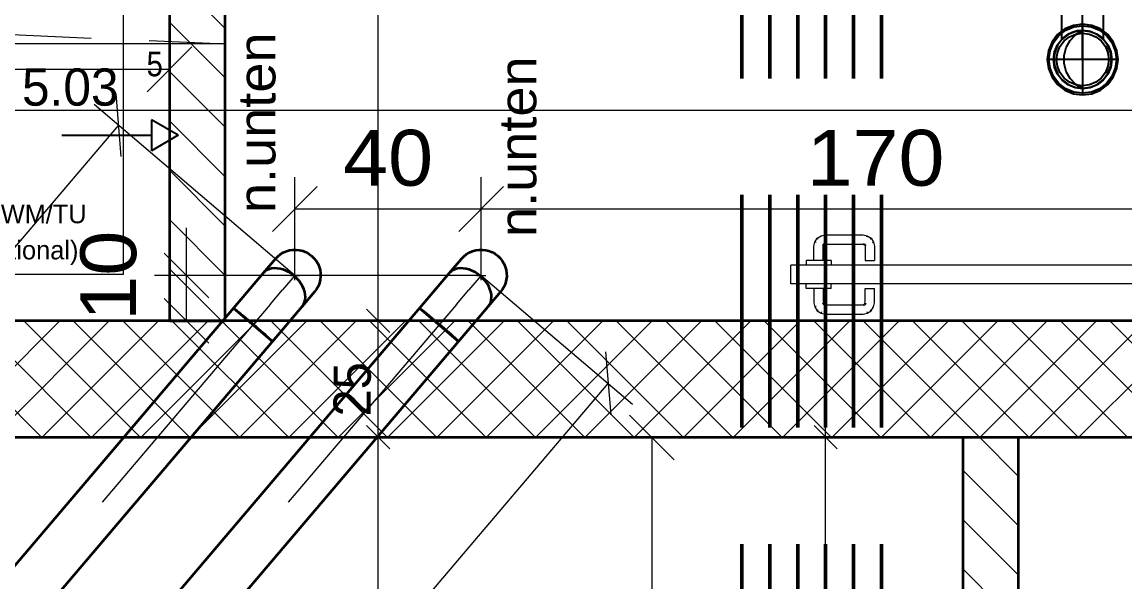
# Model space of a CAD drawing. Header units: millimetres. Extents: x -3497 to 2618, y -1809 to 2456.
# Drawn here: x -2155.3 to -1918.3, y 1099.9 to 1220.2 of the extents above; entities that cross this region are included whole.
import ezdxf
from ezdxf.enums import TextEntityAlignment as Align

# ---------------------------------------------------------------- set-up
doc = ezdxf.new("R2010")
doc.units = ezdxf.units.MM
doc.header["$LTSCALE"] = 100
doc.header["$PDMODE"] = 2
doc.header["$PDSIZE"] = 1
for name, pattern in [('DASHDOT', [1, 0.5, -0.25, 0, -0.25]), ('DASHED', [0.75, 0.5, -0.25]), ('HIDDEN', [0.375, 0.25, -0.125]), ('HIDDENX2', [0.75, 0.5, -0.25])]:
    doc.linetypes.add(name, pattern=pattern)
for name, color, linetype, true_color in [('00_Anm.FP', 7, 'Continuous', 0x00c0ff), ('10-0.05 Solid', 1, 'Continuous', 0xff0000), ('10-0.10 Punktlinie', 9, 'Continuous', 0x808080), ('10-0.18 Strichlinie', 7, 'Continuous', 0x00c0ff), ('20-(100) Aussenwände', 7, 'Continuous', 0xc0c0c0), ('20-Beton', 9, 'Continuous', 0x808080), ('30-Text 6', 3, 'Continuous', 0x00ff00), ('50-Sanitärapparate', 6, 'Continuous', 0xff00ff), ('50-Türen&Fenster', 9, 'Continuous', 0x808080), ('Bemaßung', 3, 'Continuous', 0x00ff00)]:
    doc.layers.add(name, color=color, linetype=linetype, true_color=true_color)
doc.layers.add('10-0.05 Strichpunkt', color=7, linetype='Continuous')
doc.layers.add('10-0.25 Solid', color=7, linetype='Continuous')
doc.styles.add('Arial', font='arial.ttf')
doc.dimstyles.new('ISO-25', dxfattribs={"dimtxt": 2.5, "dimasz": 2.5, "dimexe": 1.25, "dimexo": 0.625, "dimtad": 1, "dimtxsty": 'Standard', "dimcen": 2.5, "dimadec": 0, "dimazin": 0, "dimtfac": 1, "dimtmove": 0, "dimatfit": 3, "dimfxl": 0, "dimarcsym": 0})

# ---------------------------------------------------------------- blocks, each defined once
blk = doc.blocks.new('vER1Sym_055_nNn0138')
at = {"layer": '20-(100) Aussenwände', "color": 7, "linetype": 'DASHDOT', "lineweight": 18}
blk.add_point((-2096.66, 1165.75), dxfattribs=at)
blk = doc.blocks.new('vEBow_590_nNn0141')
at = {"layer": '20-(100) Aussenwände', "color": 7, "linetype": 'DASHDOT', "lineweight": 18}
blk.add_line((-2096.66, 1165.75), (-2099.31, 1162.63), dxfattribs=at)
at = {"layer": '20-(100) Aussenwände', "color": 22, "linetype": 'Continuous', "lineweight": 35, "true_color": 0xc03000}
blk.add_lwpolyline([(-2103.5, 1166.19), (-2100.85, 1169.31), (-2100.35, 1169.83), (-2099.78, 1170.27), (-2099.17, 1170.64), (-2098.51, 1170.93), (-2097.81, 1171.13), (-2097.1, 1171.23), (-2096.38, 1171.24), (-2095.67, 1171.16), (-2094.97, 1170.98), (-2094.3, 1170.72), (-2093.67, 1170.37), (-2093.1, 1169.94), (-2092.58, 1169.44), (-2092.13, 1168.87), (-2091.76, 1168.26), (-2091.48, 1167.6), (-2091.28, 1166.9), (-2091.18, 1166.19), (-2091.17, 1165.47), (-2091.25, 1164.76), (-2091.42, 1164.06), (-2091.69, 1163.39), (-2092.04, 1162.76), (-2092.47, 1162.19), (-2095.12, 1159.07), (-2094.83, 1159.49), (-2094.61, 1159.96), (-2094.47, 1160.47), (-2094.42, 1161.03), (-2094.45, 1161.61), (-2094.56, 1162.21), (-2094.76, 1162.81), (-2095.03, 1163.42), (-2095.38, 1164.01), (-2095.79, 1164.57), (-2096.26, 1165.1), (-2096.79, 1165.59), (-2097.36, 1166.03), (-2097.96, 1166.42), (-2098.58, 1166.73), (-2099.22, 1166.98), (-2099.86, 1167.15), (-2100.49, 1167.25), (-2101.1, 1167.26), (-2101.68, 1167.2), (-2102.22, 1167.06), (-2102.7, 1166.84), (-2103.13, 1166.55)], close=True, dxfattribs=at)
blk = doc.blocks.new('vEBow_591_nNn0142')
at = {"layer": '20-(100) Aussenwände', "color": 7, "linetype": 'DASHDOT', "lineweight": 18}
for q in [(-2099.31, 1162.63), (-2105.71, 1155.11)]:
    blk.add_line((-2101.96, 1159.52), q, dxfattribs=at)
at = {"layer": '20-(100) Aussenwände', "color": 22, "linetype": 'Continuous', "lineweight": 35, "true_color": 0xc03000}
blk.add_line((-2109.9, 1158.67), (-2101.52, 1151.55), dxfattribs=at)
blk.add_lwpolyline([(-2103.5, 1166.19), (-2109.9, 1158.67), (-2101.52, 1151.55), (-2095.12, 1159.07), (-2094.83, 1159.49), (-2094.61, 1159.96), (-2094.47, 1160.47), (-2094.42, 1161.03), (-2094.45, 1161.61), (-2094.56, 1162.21), (-2094.76, 1162.81), (-2095.03, 1163.42), (-2095.38, 1164.01), (-2095.79, 1164.57), (-2096.26, 1165.1), (-2096.79, 1165.59), (-2097.36, 1166.03), (-2097.96, 1166.42), (-2098.58, 1166.73), (-2099.22, 1166.98), (-2099.86, 1167.15), (-2100.49, 1167.25), (-2101.1, 1167.26), (-2101.68, 1167.2), (-2102.22, 1167.06), (-2102.7, 1166.84), (-2103.13, 1166.55)], close=True, dxfattribs=at)
blk.add_lwpolyline([(-2095.12, 1159.07), (-2094.83, 1159.49), (-2094.61, 1159.96), (-2094.47, 1160.47), (-2094.42, 1161.03), (-2094.45, 1161.61), (-2094.56, 1162.21), (-2094.76, 1162.81), (-2095.03, 1163.42), (-2095.38, 1164.01), (-2095.79, 1164.57), (-2096.26, 1165.1), (-2096.79, 1165.59), (-2097.36, 1166.03), (-2097.96, 1166.42), (-2098.58, 1166.73), (-2099.22, 1166.98), (-2099.86, 1167.15), (-2100.49, 1167.25), (-2101.1, 1167.26), (-2101.68, 1167.2), (-2102.22, 1167.06), (-2102.7, 1166.84), (-2103.13, 1166.55), (-2103.5, 1166.19)], dxfattribs=at)
blk = doc.blocks.new('vEPipe_229_nNn0143')
at = {"layer": '20-(100) Aussenwände', "color": 7, "linetype": 'DASHDOT', "lineweight": 18}
blk.add_line((-2105.71, 1155.11), (-2277.11, 953.52), dxfattribs=at)
at = {"layer": '20-(100) Aussenwände', "color": 22, "linetype": 'Continuous', "lineweight": 35, "true_color": 0xc03000}
blk.add_lwpolyline([(-2109.9, 1158.67), (-2281.3, 957.08), (-2281.25, 957.06), (-2281.14, 956.98), (-2280.95, 956.84), (-2280.7, 956.64), (-2280.39, 956.39), (-2280.02, 956.1), (-2279.6, 955.75), (-2279.14, 955.37), (-2278.64, 954.96), (-2278.12, 954.52), (-2277.58, 954.06), (-2277.04, 953.6), (-2276.49, 953.13), (-2275.95, 952.68), (-2275.44, 952.23), (-2274.95, 951.81), (-2274.5, 951.41), (-2274.09, 951.06), (-2273.74, 950.74), (-2273.44, 950.47), (-2273.21, 950.26), (-2273.04, 950.1), (-2272.94, 950), (-2272.92, 949.95), (-2101.52, 1151.55), (-2101.54, 1151.59), (-2101.64, 1151.69), (-2101.81, 1151.85), (-2102.04, 1152.06), (-2102.34, 1152.33), (-2102.69, 1152.65), (-2103.1, 1153.01), (-2103.55, 1153.4), (-2104.04, 1153.82), (-2104.55, 1154.27), (-2105.09, 1154.73), (-2105.63, 1155.19), (-2106.18, 1155.66), (-2106.72, 1156.11), (-2107.24, 1156.55), (-2107.74, 1156.96), (-2108.2, 1157.34), (-2108.62, 1157.69), (-2108.99, 1157.99), (-2109.3, 1158.24), (-2109.55, 1158.43), (-2109.73, 1158.57), (-2109.85, 1158.65)], close=True, dxfattribs=at)
blk.add_lwpolyline([(-2101.52, 1151.55), (-2101.54, 1151.59), (-2101.64, 1151.69), (-2101.81, 1151.85), (-2102.04, 1152.06), (-2102.34, 1152.33), (-2102.69, 1152.65), (-2103.1, 1153.01), (-2103.55, 1153.4), (-2104.04, 1153.82), (-2104.55, 1154.27), (-2105.09, 1154.73), (-2105.63, 1155.19), (-2106.18, 1155.66), (-2106.72, 1156.11), (-2107.24, 1156.55), (-2107.74, 1156.96), (-2108.2, 1157.34), (-2108.62, 1157.69), (-2108.99, 1157.99), (-2109.3, 1158.24), (-2109.55, 1158.43), (-2109.73, 1158.57), (-2109.85, 1158.65), (-2109.9, 1158.67)], dxfattribs=at)
blk = doc.blocks.new('vER1Sym_056_nNn0146')
at = {"layer": '20-(100) Aussenwände', "color": 7, "linetype": 'DASHDOT', "lineweight": 18}
blk.add_point((-2056.66, 1165.75), dxfattribs=at)
blk = doc.blocks.new('vEBow_600_nNn0149')
at = {"layer": '20-(100) Aussenwände', "color": 7, "linetype": 'DASHDOT', "lineweight": 18}
blk.add_line((-2056.66, 1165.75), (-2059.31, 1162.63), dxfattribs=at)
at = {"layer": '20-(100) Aussenwände', "color": 22, "linetype": 'Continuous', "lineweight": 35, "true_color": 0xc03000}
blk.add_lwpolyline([(-2063.5, 1166.19), (-2060.85, 1169.31), (-2060.35, 1169.83), (-2059.78, 1170.27), (-2059.17, 1170.64), (-2058.51, 1170.93), (-2057.81, 1171.13), (-2057.1, 1171.23), (-2056.38, 1171.24), (-2055.67, 1171.16), (-2054.97, 1170.98), (-2054.3, 1170.72), (-2053.67, 1170.37), (-2053.1, 1169.94), (-2052.58, 1169.44), (-2052.13, 1168.87), (-2051.76, 1168.26), (-2051.48, 1167.6), (-2051.28, 1166.9), (-2051.18, 1166.19), (-2051.17, 1165.47), (-2051.25, 1164.76), (-2051.42, 1164.06), (-2051.69, 1163.39), (-2052.04, 1162.76), (-2052.47, 1162.19), (-2055.12, 1159.07), (-2054.83, 1159.49), (-2054.61, 1159.96), (-2054.47, 1160.47), (-2054.42, 1161.03), (-2054.45, 1161.61), (-2054.56, 1162.21), (-2054.76, 1162.81), (-2055.03, 1163.42), (-2055.38, 1164.01), (-2055.79, 1164.57), (-2056.26, 1165.1), (-2056.79, 1165.59), (-2057.36, 1166.03), (-2057.96, 1166.42), (-2058.58, 1166.73), (-2059.22, 1166.98), (-2059.86, 1167.15), (-2060.49, 1167.25), (-2061.1, 1167.26), (-2061.68, 1167.2), (-2062.22, 1167.06), (-2062.7, 1166.84), (-2063.13, 1166.55)], close=True, dxfattribs=at)
blk = doc.blocks.new('vEBow_601_nNn0150')
at = {"layer": '20-(100) Aussenwände', "color": 7, "linetype": 'DASHDOT', "lineweight": 18}
for q in [(-2059.31, 1162.63), (-2065.71, 1155.11)]:
    blk.add_line((-2061.96, 1159.52), q, dxfattribs=at)
at = {"layer": '20-(100) Aussenwände', "color": 22, "linetype": 'Continuous', "lineweight": 35, "true_color": 0xc03000}
blk.add_line((-2069.9, 1158.67), (-2061.52, 1151.55), dxfattribs=at)
blk.add_lwpolyline([(-2063.5, 1166.19), (-2069.9, 1158.67), (-2061.52, 1151.55), (-2055.12, 1159.07), (-2054.83, 1159.49), (-2054.61, 1159.96), (-2054.47, 1160.47), (-2054.42, 1161.03), (-2054.45, 1161.61), (-2054.56, 1162.21), (-2054.76, 1162.81), (-2055.03, 1163.42), (-2055.38, 1164.01), (-2055.79, 1164.57), (-2056.26, 1165.1), (-2056.79, 1165.59), (-2057.36, 1166.03), (-2057.96, 1166.42), (-2058.58, 1166.73), (-2059.22, 1166.98), (-2059.86, 1167.15), (-2060.49, 1167.25), (-2061.1, 1167.26), (-2061.68, 1167.2), (-2062.22, 1167.06), (-2062.7, 1166.84), (-2063.13, 1166.55)], close=True, dxfattribs=at)
blk.add_lwpolyline([(-2055.12, 1159.07), (-2054.83, 1159.49), (-2054.61, 1159.96), (-2054.47, 1160.47), (-2054.42, 1161.03), (-2054.45, 1161.61), (-2054.56, 1162.21), (-2054.76, 1162.81), (-2055.03, 1163.42), (-2055.38, 1164.01), (-2055.79, 1164.57), (-2056.26, 1165.1), (-2056.79, 1165.59), (-2057.36, 1166.03), (-2057.96, 1166.42), (-2058.58, 1166.73), (-2059.22, 1166.98), (-2059.86, 1167.15), (-2060.49, 1167.25), (-2061.1, 1167.26), (-2061.68, 1167.2), (-2062.22, 1167.06), (-2062.7, 1166.84), (-2063.13, 1166.55), (-2063.5, 1166.19)], dxfattribs=at)
blk = doc.blocks.new('vEPipe_230_nNn0151')
at = {"layer": '20-(100) Aussenwände', "color": 7, "linetype": 'DASHDOT', "lineweight": 18}
blk.add_line((-2065.71, 1155.11), (-2237.11, 953.52), dxfattribs=at)
at = {"layer": '20-(100) Aussenwände', "color": 22, "linetype": 'Continuous', "lineweight": 35, "true_color": 0xc03000}
blk.add_lwpolyline([(-2069.9, 1158.67), (-2241.3, 957.08), (-2241.25, 957.06), (-2241.14, 956.98), (-2240.95, 956.84), (-2240.7, 956.64), (-2240.39, 956.39), (-2240.02, 956.1), (-2239.6, 955.75), (-2239.14, 955.37), (-2238.64, 954.96), (-2238.12, 954.52), (-2237.58, 954.06), (-2237.04, 953.6), (-2236.49, 953.13), (-2235.95, 952.68), (-2235.44, 952.23), (-2234.95, 951.81), (-2234.5, 951.41), (-2234.09, 951.06), (-2233.74, 950.74), (-2233.44, 950.47), (-2233.21, 950.26), (-2233.04, 950.1), (-2232.94, 950), (-2232.92, 949.95), (-2061.52, 1151.55), (-2061.54, 1151.59), (-2061.64, 1151.69), (-2061.81, 1151.85), (-2062.04, 1152.07), (-2062.34, 1152.33), (-2062.69, 1152.65), (-2063.1, 1153.01), (-2063.55, 1153.4), (-2064.04, 1153.82), (-2064.55, 1154.27), (-2065.09, 1154.73), (-2065.63, 1155.19), (-2066.18, 1155.66), (-2066.72, 1156.11), (-2067.24, 1156.55), (-2067.74, 1156.96), (-2068.2, 1157.34), (-2068.62, 1157.69), (-2068.99, 1157.99), (-2069.3, 1158.24), (-2069.55, 1158.43), (-2069.73, 1158.57), (-2069.85, 1158.65)], close=True, dxfattribs=at)
blk.add_lwpolyline([(-2061.52, 1151.55), (-2061.54, 1151.59), (-2061.64, 1151.69), (-2061.81, 1151.85), (-2062.04, 1152.07), (-2062.34, 1152.33), (-2062.69, 1152.65), (-2063.1, 1153.01), (-2063.55, 1153.4), (-2064.04, 1153.82), (-2064.55, 1154.27), (-2065.09, 1154.73), (-2065.63, 1155.19), (-2066.18, 1155.66), (-2066.72, 1156.11), (-2067.24, 1156.55), (-2067.74, 1156.96), (-2068.2, 1157.34), (-2068.62, 1157.69), (-2068.99, 1157.99), (-2069.3, 1158.24), (-2069.55, 1158.43), (-2069.73, 1158.57), (-2069.85, 1158.65), (-2069.9, 1158.67)], dxfattribs=at)
blk = doc.blocks.new('*D301')
at = {"layer": '10-0.05 Strichpunkt', "color": 6, "linetype": 'Continuous', "lineweight": 13, "true_color": 0xff00ff}
for p, q in [((-2211.5, 1161.79), (-2211.5, 1216.86)), ((-2123.65, 1193.82), (-2123.65, 1216.86)), ((-2216.3, 1205.2), (-2206.7, 1214.8)), ((-2118.85, 1214.8), (-2128.45, 1205.2)), ((-2123.65, 1210), (-2211.5, 1210))]:
    blk.add_line(p, q, dxfattribs=at)
at = {"layer": '10-0.05 Strichpunkt', "color": 6, "linetype": 'Continuous', "lineweight": 13, "true_color": 0xff00ff, "style": 'Arial', "width": 1.03866}
blk.add_text('88', height=12, dxfattribs=at).set_placement((-2177.25, 1215), (-2157.91, 1215), align=Align.FIT)
blk = doc.blocks.new('_Oblique')
at = {"color": 0, "linetype": 'ByBlock', "lineweight": -2}
blk.add_line((-0.5, -0.5), (0.5, 0.5), dxfattribs=at)
blk = doc.blocks.new('*D302')
at = {"layer": '10-0.05 Strichpunkt', "color": 6, "linetype": 'Continuous', "lineweight": 13, "true_color": 0xff00ff}
for p, q in [((-2135.17, 1204.79), (-2134.08, 1191.26)), ((-2096.66, 1165.75), (-2139.85, 1202.47)), ((-2134.62, 1198.03), (-2324.12, 975.16)), ((-2323.57, 968.39), (-2324.67, 981.92)), ((-2286.15, 942.88), (-2329.34, 979.6))]:
    blk.add_line(p, q, dxfattribs=at)
at = {"layer": '10-0.05 Strichpunkt', "color": 6, "linetype": 'Continuous', "lineweight": 13, "true_color": 0xff00ff, "style": 'Arial', "width": 1.060137}
blk.add_text('293', height=12, rotation=49.6275, dxfattribs=at).set_placement((-2242.77, 1078.55), (-2223.59, 1101.11), align=Align.FIT)
blk = doc.blocks.new('*D303')
at = {"layer": '10-0.05 Strichpunkt', "color": 6, "linetype": 'Continuous', "lineweight": 13, "true_color": 0xff00ff}
for p, q in [((-2056.66, 1165.75), (-2024.12, 1138.09)), ((-2029.9, 1149.29), (-2028.8, 1135.76)), ((-2218.84, 919.66), (-2029.35, 1142.53)), ((-2246.15, 942.88), (-2213.62, 915.21)), ((-2218.3, 912.89), (-2219.39, 926.42))]:
    blk.add_line(p, q, dxfattribs=at)
at = {"layer": '10-0.05 Strichpunkt', "color": 6, "linetype": 'Continuous', "lineweight": 13, "true_color": 0xff00ff, "style": 'Arial', "width": 1.060137}
blk.add_text('293', height=12, rotation=49.6275, dxfattribs=at).set_placement((-2137.5, 1023.05), (-2118.31, 1045.61), align=Align.FIT)
blk = doc.blocks.new('*D306')
at = {"layer": '10-0.05 Strichpunkt', "color": 6, "linetype": 'Continuous', "lineweight": 13, "true_color": 0xff00ff}
for p, q in [((-2056.66, 1165.75), (-2056.66, 1186.86)), ((-1887.15, 1165.94), (-1887.15, 1186.86)), ((-2061.46, 1175.2), (-2051.86, 1184.8)), ((-1882.35, 1184.8), (-1891.95, 1175.2)), ((-1887.15, 1180), (-2056.66, 1180))]:
    blk.add_line(p, q, dxfattribs=at)
at = {"layer": '10-0.05 Strichpunkt', "color": 6, "linetype": 'Continuous', "lineweight": 13, "true_color": 0xff00ff, "style": 'Arial', "width": 1.060137}
blk.add_text('170', height=12, dxfattribs=at).set_placement((-1986.71, 1185), (-1957.1, 1185), align=Align.FIT)
blk = doc.blocks.new('*D307')
at = {"layer": '10-0.05 Strichpunkt', "color": 6, "linetype": 'Continuous', "lineweight": 13, "true_color": 0xff00ff}
for p, q in [((-2096.66, 1165.75), (-2096.66, 1186.86)), ((-2056.66, 1165.75), (-2056.66, 1186.86)), ((-2101.46, 1175.2), (-2091.86, 1184.8)), ((-2051.86, 1184.8), (-2061.46, 1175.2)), ((-2056.66, 1180), (-2096.66, 1180))]:
    blk.add_line(p, q, dxfattribs=at)
at = {"layer": '10-0.05 Strichpunkt', "color": 6, "linetype": 'Continuous', "lineweight": 13, "true_color": 0xff00ff, "style": 'Arial', "width": 1.03866}
blk.add_text('40', height=12, dxfattribs=at).set_placement((-2086.33, 1185), (-2066.99, 1185), align=Align.FIT)
blk = doc.blocks.new('*D308')
at = {"layer": '10-0.05 Strichpunkt', "color": 6, "linetype": 'Continuous', "lineweight": 13, "true_color": 0xff00ff}
for p, q in [((-2120, 1165.75), (-2120, 1175.95)), ((-2115.2, 1160.95), (-2124.8, 1170.55)), ((-2056.66, 1165.75), (-2126.86, 1165.75)), ((-2120, 1155.95), (-2120, 1165.75)), ((-2120, 1165.75), (-2120, 1165.75)), ((-2124.8, 1160.75), (-2115.2, 1151.15)), ((-2132.4, 1155.95), (-2113.14, 1155.95)), ((-2120, 1155.95), (-2120, 1155.95))]:
    blk.add_line(p, q, dxfattribs=at)
at = {"layer": '10-0.05 Strichpunkt', "color": 6, "linetype": 'Continuous', "lineweight": 13, "true_color": 0xff00ff, "style": 'Arial', "width": 1.03866}
blk.add_text('10', height=12, rotation=90, dxfattribs=at).set_placement((-2130.79, 1156), (-2130.79, 1175.35), align=Align.FIT)
blk = doc.blocks.new('*D312')
at = {"layer": '10-0.05 Strichpunkt', "color": 6, "linetype": 'Continuous', "lineweight": 13, "true_color": 0xff00ff}
for p, q in [((-2024.8, 1135.75), (-2015.2, 1126.15)), ((-2014.09, 1130.95), (-2026.86, 1130.95)), ((-2020, 1130.95), (-2020, 983.04)), ((-2015.2, 978.24), (-2024.8, 987.84)), ((-1970.63, 983.04), (-2026.86, 983.04))]:
    blk.add_line(p, q, dxfattribs=at)
at = {"layer": '10-0.05 Strichpunkt', "color": 6, "linetype": 'Continuous', "lineweight": 13, "true_color": 0xff00ff, "style": 'Arial', "width": 1.060137}
blk.add_text('148', height=12, rotation=90, dxfattribs=at).set_placement((-2025, 1042.19), (-2025, 1071.8), align=Align.FIT)
blk = doc.blocks.new('*X476')
at = {"layer": '10-0.05 Solid', "color": 18, "linetype": 'Continuous', "lineweight": 13, "true_color": 0x000000}
for p, q in [((-2151.12, 1130.98), (-2176.12, 1155.98)), ((-2172.17, 1130.98), (-2147.17, 1155.98)), ((-2140.51, 1130.98), (-2165.51, 1155.98)), ((-2161.56, 1130.98), (-2136.56, 1155.98)), ((-2129.91, 1130.98), (-2154.91, 1155.98)), ((-2150.96, 1130.98), (-2125.96, 1155.98)), ((-2119.3, 1130.98), (-2144.3, 1155.98)), ((-2140.35, 1130.98), (-2115.35, 1155.98)), ((-2108.69, 1130.98), (-2133.69, 1155.98)), ((-2129.74, 1130.98), (-2104.74, 1155.98)), ((-2098.09, 1130.98), (-2123.09, 1155.98)), ((-2119.14, 1130.98), (-2094.14, 1155.98)), ((-2087.48, 1130.98), (-2112.48, 1155.98)), ((-2108.53, 1130.98), (-2083.53, 1155.98)), ((-2076.87, 1130.98), (-2101.87, 1155.98)), ((-2097.92, 1130.98), (-2072.92, 1155.98)), ((-2066.27, 1130.98), (-2091.27, 1155.98)), ((-2087.32, 1130.98), (-2062.32, 1155.98)), ((-2055.66, 1130.98), (-2080.66, 1155.98)), ((-2076.71, 1130.98), (-2051.71, 1155.98)), ((-2045.05, 1130.98), (-2070.05, 1155.98)), ((-2066.1, 1130.98), (-2041.1, 1155.98)), ((-2034.45, 1130.98), (-2059.45, 1155.98)), ((-2055.5, 1130.98), (-2030.5, 1155.98)), ((-2023.84, 1130.98), (-2048.84, 1155.98)), ((-2044.89, 1130.98), (-2019.89, 1155.98)), ((-2013.23, 1130.98), (-2038.23, 1155.98)), ((-2034.28, 1130.98), (-2009.28, 1155.98)), ((-2002.63, 1130.98), (-2027.63, 1155.98)), ((-2023.68, 1130.98), (-1998.68, 1155.98)), ((-1992.02, 1130.98), (-2017.02, 1155.98)), ((-2013.07, 1130.98), (-1988.07, 1155.98)), ((-1981.41, 1130.98), (-2006.41, 1155.98)), ((-2002.46, 1130.98), (-1977.46, 1155.98)), ((-1970.81, 1130.98), (-1995.81, 1155.98)), ((-1991.86, 1130.98), (-1966.86, 1155.98)), ((-1960.2, 1130.98), (-1985.2, 1155.98)), ((-1981.25, 1130.98), (-1956.25, 1155.98)), ((-1949.59, 1130.98), (-1974.59, 1155.98)), ((-1970.64, 1130.98), (-1945.64, 1155.98)), ((-1938.99, 1130.98), (-1963.99, 1155.98)), ((-1960.04, 1130.98), (-1935.04, 1155.98)), ((-1928.38, 1130.98), (-1953.38, 1155.98)), ((-1949.43, 1130.98), (-1924.43, 1155.98)), ((-1917.77, 1130.98), (-1942.77, 1155.98)), ((-1938.82, 1130.98), (-1913.82, 1155.98)), ((-1907.17, 1130.98), (-1932.17, 1155.98)), ((-1928.22, 1130.98), (-1903.22, 1155.98)), ((-1896.56, 1130.98), (-1921.56, 1155.98))]:
    blk.add_line(p, q, dxfattribs=at)
blk = doc.blocks.new('*X530')
at = {"layer": '10-0.05 Solid', "color": 18, "linetype": 'Continuous', "lineweight": 13, "true_color": 0x000000}
for p, q in [((-2123.63, 1230.76), (-2111.63, 1218.76)), ((-2123.63, 1220.16), (-2111.63, 1208.16)), ((-2123.63, 1209.55), (-2111.63, 1197.55)), ((-2123.63, 1198.94), (-2111.63, 1186.94)), ((-2123.63, 1188.34), (-2111.63, 1176.34)), ((-2123.63, 1177.73), (-2111.63, 1165.73)), ((-2123.63, 1167.12), (-2112.48, 1155.98)), ((-2123.63, 1156.52), (-2123.09, 1155.98))]:
    blk.add_line(p, q, dxfattribs=at)
blk = doc.blocks.new('*X639')
at = {"layer": '10-0.05 Solid', "color": 18, "linetype": 'Continuous', "lineweight": 13, "true_color": 0x000000}
for p, q in [((-1949.59, 1130.98), (-1941.16, 1122.54)), ((-1953.16, 1123.93), (-1941.16, 1111.93)), ((-1953.16, 1113.33), (-1941.16, 1101.33)), ((-1953.16, 1102.72), (-1941.16, 1090.72)), ((-1953.16, 1092.11), (-1941.16, 1080.11)), ((-1953.16, 1081.51), (-1941.16, 1069.51)), ((-1953.16, 1070.9), (-1941.16, 1058.9)), ((-1953.16, 1060.29), (-1941.16, 1048.29)), ((-1953.16, 1049.69), (-1944.4, 1040.93))]:
    blk.add_line(p, q, dxfattribs=at)
blk = doc.blocks.new('AnonymMegaMac_nNn0977')
at = {"layer": '20-Beton', "color": 8, "linetype": 'Continuous', "lineweight": 13, "true_color": 0x808080}
blk.add_line((-2078.8, 765.84), (-2078.79, 1130.98), dxfattribs=at)
blk = doc.blocks.new('AnonymMegaMac_nNn0978')
at = {"layer": '20-Beton', "color": 8, "linetype": 'Continuous', "lineweight": 13, "true_color": 0x808080}
for p, q in [((-2081.29, 1133.48), (-2076.29, 1128.48)), ((-2078.8, 765.84), (-2078.79, 1130.98))]:
    blk.add_line(p, q, dxfattribs=at)
blk = doc.blocks.new('AnonymMegaMac_nNn0979')
at = {"layer": '20-Beton', "color": 8, "linetype": 'Continuous', "lineweight": 13, "true_color": 0x808080}
for p, q in [((-2081.29, 1158.48), (-2076.29, 1153.48)), ((-2078.79, 1130.98), (-2078.79, 1155.98)), ((-2081.29, 1133.48), (-2076.29, 1128.48)), ((-1983.16, 1130.98), (-2083.48, 1130.98)), ((-2078.8, 765.84), (-2078.79, 1130.98))]:
    blk.add_line(p, q, dxfattribs=at)
at = {"layer": '20-Beton', "color": 8, "linetype": 'Continuous', "lineweight": 18, "true_color": 0x808080, "style": 'Arial', "width": 0.9375}
blk.add_text('25', height=8, rotation=89.9982, dxfattribs=at).set_placement((-2080.38, 1135.44), (-2080.38, 1147.08), align=Align.FIT)
blk = doc.blocks.new('AnonymMegaMac_nNn0980')
at = {"layer": '20-Beton', "color": 8, "linetype": 'Continuous', "lineweight": 13, "true_color": 0x808080}
for p, q in [((-2078.79, 1155.98), (-2078.78, 1478.98)), ((-2081.29, 1158.48), (-2076.29, 1153.48)), ((-2074.1, 1155.98), (-2083.48, 1155.98)), ((-2078.79, 1130.98), (-2078.79, 1155.98))]:
    blk.add_line(p, q, dxfattribs=at)
blk = doc.blocks.new('AnonymMegaMac_nNn0981')
at = {"layer": '20-Beton', "color": 8, "linetype": 'Continuous', "lineweight": 13, "true_color": 0x808080}
blk.add_line((-2078.79, 1155.98), (-2078.78, 1478.98), dxfattribs=at)
blk = doc.blocks.new('AnonymMegaMac_nNn01071')
at = {"layer": '20-Beton', "color": 8, "linetype": 'Continuous', "lineweight": 13, "true_color": 0x808080}
blk.add_line((-2390.63, 1201.24), (-1887.14, 1201.24), dxfattribs=at)
at = {"layer": '20-Beton', "color": 8, "linetype": 'Continuous', "lineweight": 18, "true_color": 0x808080, "style": 'Arial'}
for s, height, width, p, p2 in [('5', 5.28, 0.853093, (-2128.55, 1208.51), (-2125.06, 1208.51)), ('5.03', 8, 0.955449, (-2155.33, 1202.2), (-2134.57, 1202.2))]:
    blk.add_text(s, height=height, dxfattribs=dict(at, width=width)).set_placement(p, p2, align=Align.FIT)
blk = doc.blocks.new('AnonymMegaMac_nNn01164')
at = {"layer": '20-Beton', "color": 8, "linetype": 'Continuous', "lineweight": 13, "true_color": 0x808080}
for p, q in [((-1980.13, 1128.48), (-1985.13, 1133.48)), ((-1982.63, 1130.98), (-1982.63, 1134.73)), ((-1973.16, 1130.98), (-1987.32, 1130.98)), ((-1982.63, 1040.93), (-1982.63, 1130.98)), ((-1985.13, 1043.43), (-1980.13, 1038.43)), ((-1973.16, 1040.93), (-1987.32, 1040.93))]:
    blk.add_line(p, q, dxfattribs=at)
at = {"layer": '20-Beton', "color": 8, "linetype": 'Continuous', "lineweight": 18, "true_color": 0x808080, "style": 'Arial', "width": 0.919459}
blk.add_text('90', height=8, rotation=90, dxfattribs=at).set_placement((-1984.22, 1077.75), (-1984.22, 1089.16), align=Align.FIT)

msp = doc.modelspace()

# ---------------------------------------------------------------- linework, layer by layer
at = {"layer": '00_Anm.FP', "color": 140, "linetype": 'DASHED', "lineweight": 25, "true_color": 0x00c0ff}
for p, q in [((-1931.2, 1218.69), (-1932.77, 1217.49)), ((-1929.36, 1219.45), (-1931.2, 1218.69)), ((-1927.4, 1219.71), (-1929.36, 1219.45)), ((-1929.01, 1218.15), (-1927.4, 1218.36)), ((-1927.4, 1218.31), (-1929, 1218.1)), ((-1925.43, 1219.45), (-1927.4, 1219.71)), ((-1927.4, 1219.71), (-1927.4, 1204.51)), ((-1927.4, 1218.36), (-1925.78, 1218.15)), ((-1925.79, 1218.1), (-1927.4, 1218.31)), ((-1923.6, 1218.69), (-1925.43, 1219.45)), ((-1922.02, 1217.49), (-1923.6, 1218.69)), ((-1933.98, 1215.91), (-1934.74, 1214.08)), ((-1932.77, 1217.49), (-1933.98, 1215.91)), ((-1932.81, 1215.24), (-1931.82, 1216.53)), ((-1931.78, 1216.5), (-1932.77, 1215.21)), ((-1932.27, 1214.93), (-1931.37, 1216.09)), ((-1931.82, 1216.53), (-1930.52, 1217.53)), ((-1930.5, 1217.48), (-1931.78, 1216.5)), ((-1931.37, 1216.09), (-1930.21, 1216.98)), ((-1930.52, 1217.53), (-1929.01, 1218.15)), ((-1929, 1218.1), (-1930.5, 1217.48)), ((-1930.21, 1216.98), (-1928.85, 1217.55)), ((-1928.85, 1217.55), (-1927.4, 1217.74)), ((-1927.4, 1217.74), (-1925.94, 1217.55)), ((-1925.94, 1217.55), (-1924.58, 1216.98)), ((-1924.3, 1217.48), (-1925.79, 1218.1)), ((-1925.78, 1218.15), (-1924.27, 1217.53)), ((-1924.58, 1216.98), (-1923.42, 1216.09)), ((-1923.01, 1216.5), (-1924.3, 1217.48)), ((-1924.27, 1217.53), (-1922.98, 1216.53)), ((-1923.42, 1216.09), (-1922.52, 1214.93)), ((-1922.03, 1215.21), (-1923.01, 1216.5)), ((-1922.98, 1216.53), (-1921.98, 1215.24)), ((-1920.81, 1215.91), (-1922.02, 1217.49)), ((-1920.06, 1214.08), (-1920.81, 1215.91)), ((-1934.74, 1214.08), (-1935, 1212.11)), ((-1933.65, 1212.11), (-1933.43, 1213.73)), ((-1933.39, 1213.72), (-1933.6, 1212.11)), ((-1933.43, 1213.73), (-1932.81, 1215.24)), ((-1932.77, 1215.21), (-1933.39, 1213.72)), ((-1933.02, 1212.11), (-1932.83, 1213.57)), ((-1932.83, 1213.57), (-1932.27, 1214.93)), ((-1922.52, 1214.93), (-1921.96, 1213.57)), ((-1921.41, 1213.72), (-1922.03, 1215.21)), ((-1921.98, 1215.24), (-1921.36, 1213.73)), ((-1921.96, 1213.57), (-1921.77, 1212.11)), ((-1921.2, 1212.11), (-1921.41, 1213.72)), ((-1921.36, 1213.73), (-1921.15, 1212.11)), ((-1919.8, 1212.11), (-1920.06, 1214.08)), ((-1935, 1212.11), (-1934.74, 1210.15)), ((-1919.8, 1212.11), (-1935, 1212.11)), ((-1933.43, 1210.49), (-1933.65, 1212.11)), ((-1933.6, 1212.11), (-1933.39, 1210.51)), ((-1932.83, 1210.66), (-1933.02, 1212.11)), ((-1921.77, 1212.11), (-1921.96, 1210.66)), ((-1921.41, 1210.51), (-1921.2, 1212.11)), ((-1921.15, 1212.11), (-1921.36, 1210.49)), ((-1920.06, 1210.15), (-1919.8, 1212.11)), ((-1934.74, 1210.15), (-1933.98, 1208.31)), ((-1932.81, 1208.99), (-1933.43, 1210.49)), ((-1933.39, 1210.51), (-1932.77, 1209.01)), ((-1932.27, 1209.3), (-1932.83, 1210.66)), ((-1931.82, 1207.69), (-1932.81, 1208.99)), ((-1932.77, 1209.01), (-1931.78, 1207.73)), ((-1931.37, 1208.14), (-1932.27, 1209.3)), ((-1922.52, 1209.3), (-1923.42, 1208.14)), ((-1923.01, 1207.73), (-1922.03, 1209.01)), ((-1921.98, 1208.99), (-1922.98, 1207.69)), ((-1921.96, 1210.66), (-1922.52, 1209.3)), ((-1922.03, 1209.01), (-1921.41, 1210.51)), ((-1921.36, 1210.49), (-1921.98, 1208.99)), ((-1920.81, 1208.31), (-1920.06, 1210.15)), ((-1933.98, 1208.31), (-1932.77, 1206.74)), ((-1932.77, 1206.74), (-1931.2, 1205.53)), ((-1930.52, 1206.7), (-1931.82, 1207.69)), ((-1931.78, 1207.73), (-1930.5, 1206.74)), ((-1930.21, 1207.24), (-1931.37, 1208.14)), ((-1929.01, 1206.08), (-1930.52, 1206.7)), ((-1930.5, 1206.74), (-1929, 1206.12)), ((-1928.85, 1206.68), (-1930.21, 1207.24)), ((-1927.4, 1206.49), (-1928.85, 1206.68)), ((-1925.94, 1206.68), (-1927.4, 1206.49)), ((-1924.58, 1207.24), (-1925.94, 1206.68)), ((-1925.79, 1206.12), (-1924.3, 1206.74)), ((-1924.27, 1206.7), (-1925.78, 1206.08)), ((-1923.42, 1208.14), (-1924.58, 1207.24)), ((-1924.3, 1206.74), (-1923.01, 1207.73)), ((-1922.98, 1207.69), (-1924.27, 1206.7)), ((-1923.6, 1205.53), (-1922.02, 1206.74)), ((-1922.02, 1206.74), (-1920.81, 1208.31)), ((-1931.2, 1205.53), (-1929.36, 1204.77)), ((-1929.36, 1204.77), (-1927.4, 1204.51)), ((-1927.4, 1205.86), (-1929.01, 1206.08)), ((-1929, 1206.12), (-1927.4, 1205.91)), ((-1927.4, 1205.91), (-1925.79, 1206.12)), ((-1925.78, 1206.08), (-1927.4, 1205.86)), ((-1927.4, 1204.51), (-1925.43, 1204.77)), ((-1925.43, 1204.77), (-1923.6, 1205.53))]:
    msp.add_line(p, q, dxfattribs=at)
at = {"layer": '10-0.10 Punktlinie', "color": 8, "linetype": 'Continuous', "lineweight": 13, "true_color": 0x808080}
msp.add_lwpolyline([(-2383.13, 765.85), (-1600.16, 765.96), (-1600.16, 1130.98), (-2383.13, 1130.98)], close=True, dxfattribs=at)
at = {"layer": '10-0.18 Strichlinie', "color": 140, "linetype": 'DASHED', "lineweight": 25, "true_color": 0x00c0ff}
for p, q in [((-1931.9, 1216.45), (-1931.9, 1223.36)), ((-1927.4, 1212.11), (-1927.4, 1223.36)), ((-1922.9, 1216.45), (-1922.9, 1223.36)), ((-1932.52, 1217.24), (-1931.02, 1218.39)), ((-1931.02, 1218.39), (-1929.27, 1219.12)), ((-1928.56, 1218.25), (-1929.65, 1217.94)), ((-1929.27, 1219.12), (-1927.4, 1219.36)), ((-1929.01, 1218.15), (-1927.4, 1218.36)), ((-1928.89, 1217.46), (-1927.4, 1218.36)), ((-1927.4, 1218.36), (-1928.56, 1218.25)), ((-1927.4, 1219.36), (-1925.52, 1219.12)), ((-1927.4, 1218.36), (-1925.78, 1218.15)), ((-1927.4, 1218.36), (-1926.23, 1218.25)), ((-1926.23, 1218.25), (-1925.15, 1217.94)), ((-1925.52, 1219.12), (-1923.77, 1218.39)), ((-1923.77, 1218.39), (-1922.27, 1217.24)), ((-1933.67, 1215.74), (-1932.52, 1217.24)), ((-1932.81, 1215.24), (-1931.82, 1216.53)), ((-1931.74, 1216.6), (-1931.9, 1216.45)), ((-1931.82, 1216.53), (-1930.52, 1217.53)), ((-1931.29, 1217), (-1931.74, 1216.6)), ((-1930.58, 1217.49), (-1931.29, 1217)), ((-1930.96, 1214.68), (-1930.1, 1216.2)), ((-1929.65, 1217.94), (-1930.58, 1217.49)), ((-1930.52, 1217.53), (-1929.01, 1218.15)), ((-1930.1, 1216.2), (-1928.89, 1217.46)), ((-1925.78, 1218.15), (-1924.27, 1217.53)), ((-1925.15, 1217.94), (-1924.21, 1217.49)), ((-1924.27, 1217.53), (-1922.98, 1216.53)), ((-1924.21, 1217.49), (-1923.5, 1217)), ((-1923.5, 1217), (-1923.05, 1216.6)), ((-1923.05, 1216.6), (-1922.9, 1216.45)), ((-1922.98, 1216.53), (-1921.98, 1215.24)), ((-1922.27, 1217.24), (-1921.12, 1215.74)), ((-1934.65, 1212.11), (-1934.4, 1213.99)), ((-1934.4, 1213.99), (-1933.67, 1215.74)), ((-1933.65, 1212.11), (-1933.43, 1213.73)), ((-1933.43, 1213.73), (-1932.81, 1215.24)), ((-1931.4, 1212.99), (-1930.96, 1214.68)), ((-1921.98, 1215.24), (-1921.36, 1213.73)), ((-1921.36, 1213.73), (-1921.15, 1212.11)), ((-1921.12, 1215.74), (-1920.39, 1213.99)), ((-1920.39, 1213.99), (-1920.15, 1212.11)), ((-1934.4, 1210.24), (-1934.65, 1212.11)), ((-1933.43, 1210.49), (-1933.65, 1212.11)), ((-1931.4, 1211.24), (-1931.4, 1212.99)), ((-1930.96, 1209.55), (-1931.4, 1211.24)), ((-1921.15, 1212.11), (-1921.36, 1210.49)), ((-1920.15, 1212.11), (-1920.39, 1210.24)), ((-1933.67, 1208.49), (-1934.4, 1210.24)), ((-1932.81, 1208.99), (-1933.43, 1210.49)), ((-1931.82, 1207.69), (-1932.81, 1208.99)), ((-1930.1, 1208.03), (-1930.96, 1209.55)), ((-1921.98, 1208.99), (-1922.98, 1207.69)), ((-1921.36, 1210.49), (-1921.98, 1208.99)), ((-1920.39, 1210.24), (-1921.12, 1208.49)), ((-1932.52, 1206.99), (-1933.67, 1208.49)), ((-1931.02, 1205.83), (-1932.52, 1206.99)), ((-1930.52, 1206.7), (-1931.82, 1207.69)), ((-1929.01, 1206.08), (-1930.52, 1206.7)), ((-1928.89, 1206.77), (-1930.1, 1208.03)), ((-1927.4, 1205.86), (-1928.89, 1206.77)), ((-1924.27, 1206.7), (-1925.78, 1206.08)), ((-1922.98, 1207.69), (-1924.27, 1206.7)), ((-1922.27, 1206.99), (-1923.77, 1205.83)), ((-1921.12, 1208.49), (-1922.27, 1206.99)), ((-1929.27, 1205.11), (-1931.02, 1205.83)), ((-1927.4, 1204.86), (-1929.27, 1205.11)), ((-1927.4, 1205.86), (-1929.01, 1206.08)), ((-1925.78, 1206.08), (-1927.4, 1205.86)), ((-1925.52, 1205.11), (-1927.4, 1204.86)), ((-1923.77, 1205.83), (-1925.52, 1205.11))]:
    msp.add_line(p, q, dxfattribs=at)
at = {"layer": '10-0.25 Solid', "color": 8, "linetype": 'Continuous', "lineweight": 13, "true_color": 0x808080}
for p, q in [((-2133.6, 1225.95), (-2133.6, 1165.95)), ((-2133.6, 1165.95), (-2193.6, 1165.95))]:
    msp.add_line(p, q, dxfattribs=at)
at = {"layer": '20-(100) Aussenwände', "color": 8, "linetype": 'Continuous', "lineweight": 13, "true_color": 0x808080}
for p, q in [((-1984.97, 1172.91), (-1984.42, 1173.73)), ((-1984.42, 1173.73), (-1983.61, 1174.27)), ((-1984.21, 1173.51), (-1984.42, 1173.73)), ((-1983.61, 1174.27), (-1982.74, 1174.44)), ((-1983.49, 1174), (-1983.61, 1174.27)), ((-1982.74, 1174.44), (-1974.54, 1174.44)), ((-1974.54, 1174.44), (-1973.68, 1174.27)), ((-1973.79, 1174), (-1973.68, 1174.27)), ((-1973.68, 1174.27), (-1972.86, 1173.73)), ((-1973.07, 1173.51), (-1972.86, 1173.73)), ((-1972.86, 1173.73), (-1972.31, 1172.91)), ((-1985.14, 1172.04), (-1984.97, 1172.91)), ((-1985.14, 1168.94), (-1985.14, 1172.04)), ((-1984.69, 1172.79), (-1984.97, 1172.91)), ((-1983.09, 1172.13), (-1983.36, 1172.24)), ((-1982.98, 1172.28), (-1983.19, 1172.5)), ((-1983.14, 1171.85), (-1983.09, 1172.13)), ((-1983.14, 1168.94), (-1983.14, 1171.85)), ((-1983.09, 1172.13), (-1982.98, 1172.28)), ((-1982.98, 1172.28), (-1982.83, 1172.39)), ((-1982.83, 1172.39), (-1982.94, 1172.66)), ((-1982.83, 1172.39), (-1982.54, 1172.44)), ((-1982.54, 1172.44), (-1974.74, 1172.44)), ((-1974.74, 1172.44), (-1974.46, 1172.39)), ((-1974.46, 1172.39), (-1974.34, 1172.66)), ((-1974.46, 1172.39), (-1974.3, 1172.28)), ((-1974.3, 1172.28), (-1974.09, 1172.5)), ((-1974.3, 1172.28), (-1974.2, 1172.13)), ((-1974.2, 1172.13), (-1973.92, 1172.24)), ((-1974.2, 1172.13), (-1974.14, 1171.85)), ((-1974.14, 1171.85), (-1974.14, 1168.94)), ((-1972.59, 1172.79), (-1972.31, 1172.91)), ((-1972.31, 1172.91), (-1972.14, 1172.04)), ((-1972.14, 1172.04), (-1972.14, 1168.94)), ((-1986.48, 1168.94), (-1986.84, 1168.94)), ((-1986.84, 1168.94), (-1986.84, 1168.93)), ((-1986.84, 1168.93), (-1986.84, 1167.95)), ((-1985.49, 1168.94), (-1986.48, 1168.94)), ((-1984.14, 1168.94), (-1985.49, 1168.94)), ((-1982.79, 1168.94), (-1984.14, 1168.94)), ((-1981.8, 1168.94), (-1982.79, 1168.94)), ((-1981.44, 1168.94), (-1981.8, 1168.94)), ((-1981.44, 1168.94), (-1981.44, 1168.93)), ((-1981.44, 1168.93), (-1981.44, 1167.95)), ((-1974.14, 1168.94), (-1973.85, 1168.94)), ((-1973.85, 1168.94), (-1973.14, 1168.94)), ((-1973.14, 1168.94), (-1972.44, 1168.94)), ((-1972.44, 1168.94), (-1972.14, 1168.94)), ((-1892.14, 1167.94), (-1990.14, 1167.94)), ((-1990.14, 1163.94), (-1990.14, 1167.94)), ((-1986.84, 1167.95), (-1986.84, 1167.94)), ((-1981.44, 1167.95), (-1981.44, 1167.94)), ((-1892.14, 1163.94), (-1990.14, 1163.94)), ((-1986.84, 1163.93), (-1986.84, 1163.94)), ((-1986.84, 1162.95), (-1986.84, 1163.93)), ((-1981.44, 1163.93), (-1981.44, 1163.94)), ((-1981.44, 1162.95), (-1981.44, 1163.93)), ((-1986.84, 1162.94), (-1986.84, 1162.95)), ((-1986.48, 1162.94), (-1986.84, 1162.94)), ((-1985.49, 1162.94), (-1986.48, 1162.94)), ((-1984.14, 1162.94), (-1985.49, 1162.94)), ((-1985.14, 1162.94), (-1985.14, 1159.85)), ((-1982.79, 1162.94), (-1984.14, 1162.94)), ((-1983.14, 1162.94), (-1983.14, 1160.04)), ((-1981.8, 1162.94), (-1982.79, 1162.94)), ((-1981.44, 1162.94), (-1981.8, 1162.94)), ((-1981.44, 1162.94), (-1981.44, 1162.95)), ((-1974.14, 1162.94), (-1973.85, 1162.94)), ((-1974.14, 1160.04), (-1974.14, 1162.94)), ((-1973.85, 1162.94), (-1973.14, 1162.94)), ((-1973.14, 1162.94), (-1972.44, 1162.94)), ((-1972.44, 1162.94), (-1972.14, 1162.94)), ((-1972.14, 1159.85), (-1972.14, 1162.94)), ((-1985.14, 1159.85), (-1984.97, 1158.98)), ((-1984.69, 1159.09), (-1984.97, 1158.98)), ((-1984.97, 1158.98), (-1984.42, 1158.16)), ((-1983.09, 1159.76), (-1983.36, 1159.65)), ((-1982.98, 1159.6), (-1983.19, 1159.39)), ((-1983.14, 1160.04), (-1983.09, 1159.76)), ((-1983.09, 1159.76), (-1982.98, 1159.6)), ((-1982.98, 1159.6), (-1982.83, 1159.5)), ((-1982.83, 1159.5), (-1982.94, 1159.22)), ((-1982.83, 1159.5), (-1982.54, 1159.44)), ((-1982.54, 1159.44), (-1974.74, 1159.44)), ((-1974.74, 1159.44), (-1974.46, 1159.5)), ((-1974.46, 1159.5), (-1974.3, 1159.6)), ((-1974.46, 1159.5), (-1974.34, 1159.22)), ((-1974.3, 1159.6), (-1974.2, 1159.76)), ((-1974.3, 1159.6), (-1974.09, 1159.39)), ((-1974.2, 1159.76), (-1974.14, 1160.04)), ((-1974.2, 1159.76), (-1973.92, 1159.65)), ((-1972.86, 1158.16), (-1972.31, 1158.98)), ((-1972.59, 1159.09), (-1972.31, 1158.98)), ((-1972.31, 1158.98), (-1972.14, 1159.85)), ((-1984.21, 1158.37), (-1984.42, 1158.16)), ((-1984.42, 1158.16), (-1983.61, 1157.62)), ((-1983.49, 1157.89), (-1983.61, 1157.62)), ((-1983.61, 1157.62), (-1982.74, 1157.44)), ((-1982.74, 1157.44), (-1974.54, 1157.44)), ((-1974.54, 1157.44), (-1973.68, 1157.62)), ((-1973.79, 1157.89), (-1973.68, 1157.62)), ((-1973.68, 1157.62), (-1972.86, 1158.16)), ((-1973.07, 1158.37), (-1972.86, 1158.16))]:
    msp.add_line(p, q, dxfattribs=at)
at = {"layer": '30-Text 6', "color": 3, "linetype": 'HIDDENX2', "lineweight": 50, "true_color": 0x00ff00}
for p, q in [((-1988.63, 983.04), (-1988.63, 1833.84)), ((-1982.63, 983.04), (-1982.63, 1489.84)), ((-1976.63, 983.04), (-1976.63, 1409.68)), ((-1970.63, 983.04), (-1970.63, 1348.16)), ((-1994.63, 983.04), (-1994.63, 1298.19)), ((-2000.63, 983.04), (-2000.63, 1280.37))]:
    msp.add_line(p, q, dxfattribs=at)
at = {"layer": '50-Sanitärapparate', "color": 18, "linetype": 'HIDDEN', "lineweight": 13, "true_color": 0x000000}
msp.add_line((-2465.15, 1230.95), (-2111.63, 1215.45), dxfattribs=at)
at = {"layer": '50-Sanitärapparate', "color": 18, "linetype": 'HIDDENX2', "lineweight": 13, "true_color": 0x000000}
msp.add_lwpolyline([(-2991.63, 2152.48), (-2111.63, 2152.48), (-2111.63, 1215.45), (-2465.15, 1215.45), (-2465.15, 1230.95), (-2991.66, 1230.95)], close=True, dxfattribs=at)
at = {"layer": '50-Türen&Fenster', "color": 8, "linetype": 'Continuous', "lineweight": 35, "true_color": 0x808080}
for points in [[(-2123.63, 1478.98), (-2123.63, 1155.98)], [(-2111.63, 1155.98), (-2111.63, 1478.98)], [(-1575.16, 1155.98), (-2408.13, 1155.98)], [(-2123.63, 1155.98), (-2111.63, 1155.98)], [(-2383.13, 1130.98), (-1575.16, 1130.98)], [(-1953.16, 1130.98), (-1953.16, 1040.93)], [(-1953.16, 1130.98), (-1941.16, 1130.98)], [(-1941.16, 1040.93), (-1941.16, 1130.98)]]:
    msp.add_lwpolyline(points, dxfattribs=at)
at = {"layer": 'Bemaßung', "color": 140, "linetype": 'DASHED', "lineweight": 25, "true_color": 0x00c0ff}
for p, q in [((-2127.5, 1199.18), (-2127.5, 1192.51)), ((-2121.73, 1195.84), (-2127.5, 1199.18)), ((-2146.73, 1195.84), (-2127.5, 1195.84)), ((-2121.73, 1195.84), (-2127.5, 1192.51))]:
    msp.add_line(p, q, dxfattribs=at)

# ---------------------------------------------------------------- block references
for name in ['AnonymMegaMac_nNn0981', 'AnonymMegaMac_nNn0980', '*X530', 'AnonymMegaMac_nNn01071', 'vEBow_590_nNn0141', 'vEBow_600_nNn0149', 'vEBow_591_nNn0142', 'vER1Sym_055_nNn0138', 'vEBow_601_nNn0150', 'vER1Sym_056_nNn0146', 'vEPipe_229_nNn0143', 'vEPipe_230_nNn0151', 'AnonymMegaMac_nNn0979', '*X476', 'AnonymMegaMac_nNn0978', 'AnonymMegaMac_nNn01164', 'AnonymMegaMac_nNn0977', '*X639']:
    msp.add_blockref(name, (0, 0))

# ---------------------------------------------------------------- texts
at = {"layer": '10-0.05 Strichpunkt', "color": 216, "linetype": 'Continuous', "lineweight": 25, "true_color": 0x800080, "style": 'Arial', "width": 1.041577}
for p, p2 in [((-2100.87, 1179.13), (-2100.87, 1217.92)), ((-2044.8, 1173.98), (-2044.8, 1212.78))]:
    msp.add_text('n.unten', height=8, rotation=90, dxfattribs=at).set_placement(p, p2, align=Align.FIT)
at = {"layer": '10-0.25 Solid', "color": 8, "linetype": 'Continuous', "lineweight": 13, "true_color": 0x808080, "style": 'Arial'}
for s, width, p, p2 in [('WM/TU', 0.972727, (-2159.86, 1176.94), (-2141.46, 1176.94)), ('(Optional)', 0.97797, (-2167.16, 1169.18), (-2143.19, 1169.18))]:
    msp.add_text(s, height=4, dxfattribs=dict(at, width=width)).set_placement(p, p2, align=Align.FIT)

# ---------------------------------------------------------------- dimensions: what is measured, and where the dimension line sits
at = {"layer": '10-0.05 Strichpunkt', "color": 6, "linetype": 'Continuous', "lineweight": 13, "true_color": 0xff00ff}
for base, p1, p2, picture, middle in [((-2211.5, 1210), (-2123.65, 1193.82), (-2211.5, 1161.79), '*D301', (-2167.58, 1221)), ((-2096.66, 1180), (-2056.66, 1165.75), (-2096.66, 1165.75), '*D307', (-2076.66, 1191)), ((-2056.66, 1180), (-1887.15, 1165.94), (-2056.66, 1165.75), '*D306', (-1971.91, 1191))]:
    dim = msp.add_linear_dim(base=base, p1=p1, p2=p2, angle=180, dimstyle='ISO-25', override={"dimtxt": 12, "dimasz": 12, "dimexe": 8.571429, "dimgap": 1.714286, "dimtad": 1, "dimjust": 0, "dimdec": 0, "dimzin": 8, "dimpost": '<>', "dimtxsty": 'Arial', "dimblk1": 'Oblique', "dimblk2": 'Oblique', "dimsah": 1, "dimclrd": 6, "dimclre": 6, "dimclrt": 6, "dimadec": 0}, dxfattribs=at)
    dim.commit()
    dim.dimension.update_dxf_attribs({"geometry": picture, "text_midpoint": middle})
for base, p1, p2, angle, picture, middle, turn in [((-2324.12, 975.16), (-2096.66, 1165.75), (-2286.15, 942.88), 229.6275, '*D302', (-2237.75, 1093.72), 49.6275), ((-2029.35, 1142.53), (-2246.15, 942.88), (-2056.66, 1165.75), 49.6275, '*D303', (-2132.48, 1038.22), 49.6275), ((-2020, 983.04), (-2014.09, 1130.95), (-1970.63, 983.04), 270, '*D312', (-2031, 1056.99), 90)]:
    dim = msp.add_linear_dim(base=base, p1=p1, p2=p2, angle=angle, dimstyle='ISO-25', override={"dimtxt": 12, "dimasz": 12, "dimexe": 8.571429, "dimgap": 1.714286, "dimtad": 1, "dimjust": 0, "dimdec": 0, "dimzin": 8, "dimpost": '<>', "dimtxsty": 'Arial', "dimblk1": 'Oblique', "dimblk2": 'Oblique', "dimsah": 1, "dimclrd": 6, "dimclre": 6, "dimclrt": 6, "dimadec": 0}, dxfattribs=at)
    dim.commit()
    dim.dimension.update_dxf_attribs({"geometry": picture, "text_midpoint": middle, "text_rotation": turn})
dim = msp.add_linear_dim(base=(-2120, 1165.75), p1=(-2132.4, 1155.95), p2=(-2056.66, 1165.75), angle=90, dimstyle='ISO-25', override={"dimtxt": 12, "dimasz": 12, "dimexe": 8.571429, "dimgap": 1.714286, "dimtad": 1, "dimjust": 3, "dimdec": 0, "dimzin": 8, "dimpost": '<>', "dimtxsty": 'Arial', "dimblk1": 'Oblique', "dimblk2": 'Oblique', "dimsah": 1, "dimclrd": 6, "dimclre": 6, "dimclrt": 6, "dimadec": 0}, dxfattribs=at)
dim.commit()
dim.dimension.update_dxf_attribs({"geometry": '*D308', "text_midpoint": (-2136.79, 1165.68), "dimtype": 160, "text_rotation": 90})

doc.saveas('drawing.dxf')
